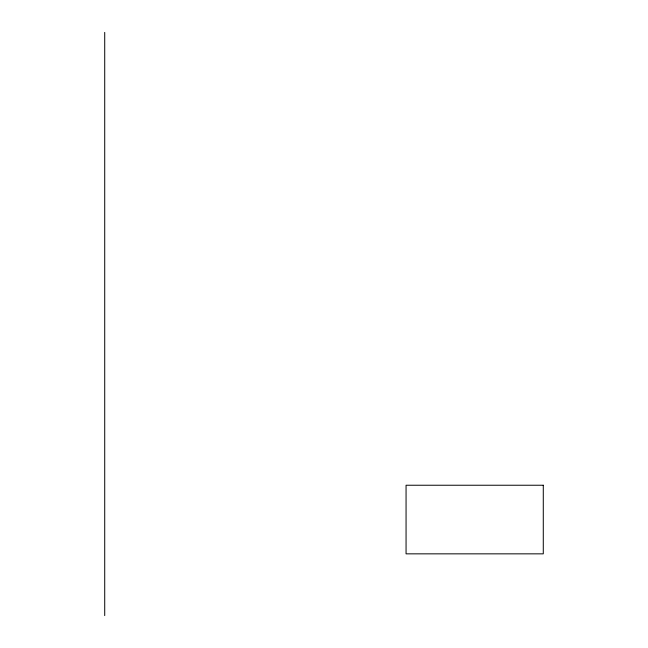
<?xml version="1.0" encoding="UTF-8"?>
<svg xmlns="http://www.w3.org/2000/svg" width="648" height="648" viewBox="0 0 648 648"><rect width="100%" height="100%" fill="white"/><g stroke="black" fill="none" stroke-linecap="round" stroke-linejoin="round"><path stroke-width="0.97" d="M104.717 32.4L104.717 615.6M543.283 485.239L406.061 485.239L406.061 553.846L543.283 553.846L543.283 485.239"/></g></svg>
